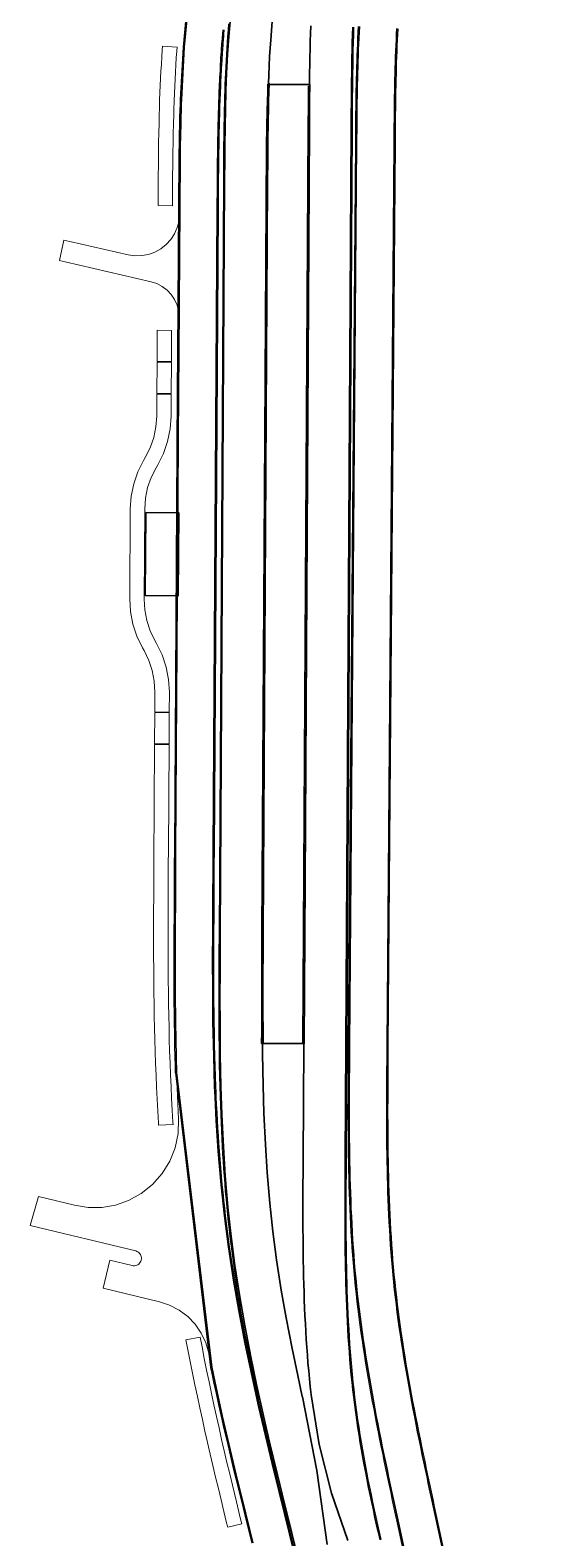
# Model space of a CAD drawing. Header units: metres. Extents: x 105145 to 106173, y 111785 to 118130.
# Drawn here: x 105868.4 to 105953.2, y 115168.5 to 115419.4 of the extents above; entities that cross this region are included whole.
import ezdxf

# ---------------------------------------------------------------- set-up
doc = ezdxf.new("R2010")
doc.units = ezdxf.units.M
for name, color, linetype, lineweight in [('10-PAV-BOCACALLE', 9, 'CONTINUOUS', 13), ('10-PAV-CALZADA-BRT', 12, 'CONTINUOUS', 30), ('10-PAV-CALZADA-MIXTA', 8, 'CONTINUOUS', 30), ('10-PAV-CICLORUTA', 76, 'CONTINUOUS', 18), ('10-PAV-ESTACION-TM', 1, 'CONTINUOUS', 40), ('10-PAV-PARADERO', 30, 'CONTINUOUS', 30), ('10-PAV-SARDINEL', 252, 'CONTINUOUS', 13)]:
    doc.layers.add(name, color=color, linetype=linetype, lineweight=lineweight)

msp = doc.modelspace()

# ---------------------------------------------------------------- linework, layer by layer
at = {"layer": '10-PAV-BOCACALLE'}
for points in [[(105873.282, 115381.0494), (105874.0371, 115384.4459), (105875.0185, 115384.2214), (105884.7173, 115382.0057), (105885.8424, 115381.8433), (105886.9789, 115381.8652), (105888.0968, 115382.0708), (105889.1668, 115382.4545), (105890.1605, 115383.0064), (105891.0519, 115383.7119), (105891.8172, 115384.5523), (105892.4365, 115385.5055), (105892.8934, 115386.5463), (105893.1757, 115387.6474), (105893.2761, 115388.7797), (105893.2773, 115388.9421), (105893.2905, 115390.8998), (105893.3027, 115392.7153), (105893.3141, 115394.2029), (105893.3201, 115394.9467), (105893.3216, 115395.1273), (105893.3219, 115395.1641), (105893.3361, 115396.6617), (105893.3527, 115398.0834), (105893.1303, 115365.5034), (105893.1689, 115371.6415), (105893.09, 115372.6496), (105892.843, 115373.63), (105892.4348, 115374.5551), (105891.8771, 115375.3986), (105891.1857, 115376.1363), (105890.3802, 115376.7476), (105889.4835, 115377.2148), (105888.5211, 115377.5249), (105874.2267, 115380.8312), (105873.282, 115381.0494)], [(105868.4319, 115220.4995), (105869.8038, 115225.3131), (105875.8233, 115223.8571), (105878.0749, 115223.5035), (105880.354, 115223.52), (105882.6002, 115223.906), (105884.754, 115224.6514), (105886.8734, 115225.8121), (105888.7616, 115227.32), (105890.3625, 115229.1301), (105891.6282, 115231.1885), (105892.5211, 115233.4339), (105893.0145, 115235.7994), (105893.0939, 115238.2145), (105892.9081, 115242.0867), (105892.8553, 115243.3873), (105892.7649, 115245.9476), (105898.6142, 115196.903), (105898.1283, 115199.2737), (105897.6361, 115200.9851), (105896.8741, 115202.5947), (105895.8624, 115204.0603), (105894.6275, 115205.3434), (105893.2017, 115206.4104), (105891.6225, 115207.2334), (105889.9311, 115207.7907), (105880.5541, 115210.0583), (105881.6823, 115214.7233), (105885.3859, 115213.8277), (105885.5796, 115213.7967), (105885.7757, 115213.7964), (105885.9695, 115213.8267), (105886.1562, 115213.887), (105886.3311, 115213.9758), (105886.49, 115214.0908), (105886.6289, 115214.2293), (105886.7445, 115214.3878), (105886.8338, 115214.5624), (105886.8947, 115214.7489), (105886.926, 115214.9425), (105886.9266, 115215.1387), (105886.8964, 115215.3325), (105886.8363, 115215.5192), (105886.7476, 115215.6942), (105886.6326, 115215.8531), (105886.4941, 115215.992), (105886.3355, 115216.1075), (105886.1608, 115216.1968), (105885.9743, 115216.2575), (105868.4319, 115220.4995)]]:
    msp.add_lwpolyline(points, close=True, dxfattribs=at)
at = {"layer": '10-PAV-CALZADA-BRT'}
for points in [[(105935.8187, 115072.9859), (105911.9243, 115169.2963), (105910.3229, 115175.7737), (105909.5283, 115179.0229), (105908.2299, 115184.4485), (105907.2213, 115188.8069), (105906.0619, 115194.0541), (105905.1023, 115198.6687), (105904.1017, 115203.8693), (105903.2729, 115208.6233), (105902.4725, 115213.8227), (105901.8363, 115218.6773), (105901.3131, 115223.5453), (105900.8683, 115228.7871), (105900.5559, 115233.6027), (105900.3055, 115238.8929), (105900.1529, 115243.6035), (105900.0459, 115248.9765), (105900.0013, 115253.4497), (105899.9873, 115259.0285), (105899.9955, 115262.3735), (105900.0287, 115269.0457), (105900.7541, 115394.0717), (105900.7803, 115398.0765), (105900.7977, 115400.0865), (105900.8411, 115403.4395), (105900.8931, 115406.1307), (105900.9835, 115409.3643), (105901.0933, 115412.2023), (105901.2577, 115415.3909), (105901.4513, 115418.2965), (105901.7167, 115421.4615)], [(105908.6865, 115420.8119), (105908.4319, 115417.7765), (105908.2457, 115414.9805), (105908.0865, 115411.8917), (105907.9797, 115409.1339), (105907.8913, 115405.9701), (105907.8401, 115403.3289), (105907.7973, 115400.0159), (105907.7801, 115398.0259), (105907.7541, 115394.0309), (105907.0287, 115269.0051), (105906.9955, 115262.3445), (105906.9873, 115259.0227), (105907.0011, 115253.4905), (105907.0451, 115249.0753), (105907.1507, 115243.7837), (105907.3001, 115239.1659), (105907.5451, 115233.9919), (105907.8491, 115229.3037), (105908.2811, 115224.2125), (105908.7871, 115219.5061), (105909.4021, 115214.8129), (105910.1795, 115209.7629), (105910.9865, 115205.1347), (105911.9651, 115200.0481), (105912.9057, 115195.5247), (105913.6617, 115192.0717), (105913.6835, 115191.9737), (105916.0692, 115179.7468), (105917.8013, 115167.4103)], [(105921.2355, 115168.1079), (105918.5045, 115175.9927), (105916.4675, 115184.0845), (105915.1397, 115192.3225), (105915.1325, 115192.3835), (105914.9899, 115193.6931), (105914.8573, 115195.0029), (105914.7343, 115196.3129), (105914.6209, 115197.6227), (105914.5163, 115198.9323), (105914.4205, 115200.2415), (105914.3329, 115201.5505), (105914.2535, 115202.8591), (105914.1815, 115204.1673), (105914.1169, 115205.4749), (105914.0591, 115206.7819), (105914.0079, 115208.0881), (105913.9631, 115209.3937), (105913.9239, 115210.6987), (105913.8903, 115212.0029), (105913.8619, 115213.3063), (105913.8381, 115214.6087), (105913.8189, 115215.9103), (105913.8039, 115217.2111), (105913.7927, 115218.5111), (105913.7847, 115219.8101), (105913.7799, 115221.1083), (105913.7779, 115222.4055), (105913.7781, 115223.7017), (105913.7805, 115224.9971), (105913.7845, 115226.2917), (105913.7901, 115227.5837), (105913.7965, 115228.8769), (105913.8035, 115230.1689), (105913.8109, 115231.4601), (105914.8075, 115403.2329), (105914.8151, 115404.5235), (105914.8231, 115405.8149), (105914.8321, 115407.1095), (105914.8423, 115408.4039), (105914.8545, 115409.6997), (105914.8687, 115410.9967), (105914.8859, 115412.2947), (105914.9061, 115413.5939), (105914.9299, 115414.8943), (105914.9579, 115416.1959), (105914.9903, 115417.4987), (105915.0279, 115418.8023), (105915.0707, 115420.1071)], [(105922.0665, 115419.8611), (105922.0245, 115418.5865), (105921.9879, 115417.3107), (105921.9559, 115416.0335), (105921.9285, 115414.7551), (105921.9051, 115413.4753), (105921.8851, 115412.1943), (105921.8683, 115410.9119), (105921.8541, 115409.6283), (105921.8421, 115408.3435), (105921.8319, 115407.0575), (105921.8229, 115405.7715), (105921.8149, 115404.4825), (105921.8075, 115403.1923), (105920.8109, 115231.4199), (105920.8033, 115230.1305), (105920.7963, 115228.8421), (105920.7899, 115227.5545), (105920.7845, 115226.2661), (105920.7805, 115224.9799), (105920.7781, 115223.6945), (105920.7779, 115222.4103), (105920.7799, 115221.1269), (105920.7847, 115219.8443), (105920.7925, 115218.5627), (105920.8035, 115217.2821), (105920.8185, 115216.0025), (105920.8373, 115214.7239), (105920.8605, 115213.4461), (105920.8883, 115212.1695), (105920.9211, 115210.8937), (105920.9595, 115209.6191), (105921.0033, 115208.3457), (105921.0531, 115207.0733), (105921.1093, 115205.8023), (105921.1721, 115204.5323), (105921.2419, 115203.2637), (105921.3189, 115201.9963), (105921.4035, 115200.7305), (105921.4961, 115199.4661), (105921.5967, 115198.2033), (105921.7061, 115196.9421), (105921.8243, 115195.6825), (105921.9515, 115194.4247), (105922.0883, 115193.1689), (105922.2349, 115191.9151), (105922.3917, 115190.6625), (105922.5583, 115189.4103), (105922.7347, 115188.1585), (105922.9203, 115186.9073), (105923.1151, 115185.6563), (105923.3185, 115184.4059), (105923.5303, 115183.1559), (105923.7499, 115181.9063), (105923.9775, 115180.6573), (105924.2123, 115179.4087), (105924.4543, 115178.1603), (105924.7029, 115176.9125), (105924.9579, 115175.6651), (105925.2191, 115174.4179), (105925.4861, 115173.1709), (105925.7585, 115171.9243), (105926.0359, 115170.6777), (105926.3181, 115169.4315), (105926.6049, 115168.1851)]]:
    msp.add_lwpolyline(points, dxfattribs=at)
at = {"layer": '10-PAV-CALZADA-MIXTA'}
for points in [[(105905.4635, 115167.7209), (105903.7331, 115174.7207), (105902.8729, 115178.2377), (105901.4669, 115184.1135), (105900.3731, 115188.8405), (105899.1149, 115194.5359), (105898.6142, 115196.903), (105892.7649, 115245.9476), (105892.6915, 115248.5079), (105892.5779, 115254.3395), (105892.5317, 115259.1913), (105892.5193, 115265.2327), (105892.5299, 115268.8535), (105892.5691, 115276.0639), (105892.5867, 115278.8171), (105892.5986, 115280.7559), (105892.6108, 115282.6929), (105893.0918, 115359.3663), (105893.1303, 115365.5034), (105893.3527, 115398.0834), (105893.3609, 115398.7083), (105893.3628, 115398.8479), (105893.3631, 115398.8645), (105893.3636, 115398.902), (105893.3637, 115398.9095), (105893.3645, 115398.9581), (105893.3653, 115399.0061), (105893.3659, 115399.0535), (105893.3667, 115399.1001), (105893.3675, 115399.1461), (105893.3681, 115399.1913), (105893.3689, 115399.2359), (105893.3695, 115399.2799), (105893.3703, 115399.3231), (105893.3709, 115399.3657), (105893.3715, 115399.4077), (105893.3721, 115399.4491), (105893.3729, 115399.4897), (105893.3735, 115399.5297), (105893.3741, 115399.5693), (105893.3747, 115399.6081), (105893.3753, 115399.6463), (105893.3759, 115399.6837), (105893.3765, 115399.7207), (105893.3771, 115399.7571), (105893.3777, 115399.7929), (105893.3781, 115399.8281), (105893.3787, 115399.8627), (105893.3793, 115399.8969), (105893.3799, 115399.9303), (105893.3803, 115399.9633), (105893.3809, 115399.9955), (105893.3813, 115400.0273), (105893.3819, 115400.0587), (105893.3823, 115400.0895), (105893.3829, 115400.1197), (105893.3833, 115400.1493), (105893.3837, 115400.1783), (105893.3843, 115400.2071), (105893.3847, 115400.2351), (105893.3851, 115400.2627), (105893.3855, 115400.2899), (105893.3859, 115400.3165), (105893.3863, 115400.3427), (105893.3867, 115400.3683), (105893.3871, 115400.3935), (105893.3875, 115400.4181), (105893.3879, 115400.4423), (105893.3883, 115400.4661), (105893.3887, 115400.4895), (105893.3891, 115400.5123), (105893.3893, 115400.5347), (105893.3897, 115400.5567), (105893.3901, 115400.5783), (105893.3905, 115400.5995), (105893.3907, 115400.6201), (105893.3911, 115400.6405), (105893.3915, 115400.6603), (105893.3917, 115400.6799), (105893.3921, 115400.6989), (105893.3923, 115400.7177), (105893.3927, 115400.7359), (105893.3929, 115400.7539), (105893.3931, 115400.7715), (105893.3935, 115400.7887), (105893.3937, 115400.8055), (105893.3939, 115400.8219), (105893.3943, 115400.8381), (105893.3945, 115400.8539), (105893.3947, 115400.8693), (105893.3951, 115400.8845), (105893.3953, 115400.8993), (105893.3955, 115400.9137), (105893.3957, 115400.9279), (105893.3959, 115400.9417), (105893.3961, 115400.9551), (105893.3963, 115400.9685), (105893.3965, 115400.9813), (105893.3967, 115400.9941), (105893.3969, 115401.0063), (105893.3973, 115401.0185), (105893.3973, 115401.0303), (105893.3975, 115401.0419), (105893.3977, 115401.0531), (105893.3979, 115401.0641), (105893.3981, 115401.0751), (105893.3983, 115401.0855), (105893.3985, 115401.0959), (105893.3987, 115401.1061), (105893.3987, 115401.1159), (105893.3989, 115401.1255), (105893.3991, 115401.1349), (105893.3993, 115401.1441), (105893.3995, 115401.1531), (105893.3995, 115401.1621), (105893.3999, 115401.1791), (105893.4002, 115401.1955), (105893.4004, 115401.2111), (105893.4006, 115401.2263), (105893.4008, 115401.2407), (105893.401, 115401.2549), (105893.4012, 115401.2683), (105893.4015, 115401.2813), (105893.4017, 115401.2939), (105893.4019, 115401.3063), (105893.4021, 115401.3183), (105893.4023, 115401.3301), (105893.4025, 115401.3417), (105893.4029, 115401.3643), (105893.4032, 115401.3813), (105893.4037, 115401.4091), (105893.4661, 115404.2743), (105893.4849, 115404.9919), (105893.5117, 115405.9373), (105893.5463, 115407.1005), (105893.5745, 115407.8483), (105894.0487, 115416.5213), (105894.8695, 115425.1667)], [(105900.5093, 115419.4555), (105900.4487, 115418.7271), (105900.4027, 115418.1589), (105900.3873, 115417.9613), (105900.3236, 115417.1188), (105900.3047, 115416.8619), (105900.2634, 115416.276), (105900.2146, 115415.5641), (105900.206, 115415.433), (105900.1523, 115414.5897), (105900.1323, 115414.2657), (105900.1017, 115413.7463), (105900.0573, 115412.9669), (105900.0486, 115412.8068), (105899.9995, 115411.8671), (105899.9894, 115411.6679), (105899.954, 115410.9272), (105899.9283, 115410.3683), (105899.9118, 115409.9871), (105899.8734, 115409.0687), (105899.8673, 115408.9126), (105899.8267, 115407.838), (105899.8242, 115407.7687), (105899.79, 115406.7632), (105899.7805, 115406.4685), (105899.7568, 115405.6883), (105899.7418, 115405.1683), (105899.7237, 115404.4939), (105899.7078, 115403.8677), (105899.6944, 115403.2993), (105899.6782, 115402.5671), (105899.6687, 115402.1047), (105899.6528, 115401.2665), (105899.641, 115400.6113), (105899.6304, 115399.9659), (105899.6174, 115399.1178), (105899.611, 115398.6651), (105899.5976, 115397.6243), (105899.5945, 115397.3643), (105899.5826, 115396.2802), (105899.5805, 115396.0635), (105899.57, 115394.9361), (105899.5686, 115394.7625), (105899.5583, 115393.4617), (105899.5492, 115392.2476), (105899.5486, 115392.1609), (105899.54, 115390.8599), (105899.5378, 115390.5341), (105899.5313, 115389.5591), (105898.8606, 115282.6539), (105898.8485, 115280.7185), (105898.8367, 115278.7831), (105898.8191, 115276.0247), (105898.7799, 115268.8247), (105898.7693, 115265.2247), (105898.7815, 115259.2247), (105898.8271, 115254.4251), (105898.9395, 115248.6661), (105899.1007, 115243.6287), (105899.1732, 115241.874), (105899.3661, 115237.9779), (105899.6971, 115232.8459), (105900.1689, 115227.2659), (105900.7233, 115222.0955), (105901.3979, 115216.9397), (105902.2489, 115211.4047), (105903.1317, 115206.3383), (105904.1999, 115200.7831), (105905.2255, 115195.8485), (105906.4681, 115190.2241), (105907.5501, 115185.5477), (105908.9463, 115179.7125), (105909.8017, 115176.2155), (105911.5295, 115169.2259), (105921.6888, 115128.2787)], [(105953.1651, 115061.6495), (105929.6445, 115171.0561), (105929.3733, 115172.3177), (105929.1025, 115173.5793), (105928.8321, 115174.8409), (105928.5627, 115176.1027), (105928.2945, 115177.3649), (105928.0277, 115178.6273), (105927.7625, 115179.8901), (105927.4995, 115181.1533), (105927.2387, 115182.4171), (105926.9805, 115183.6813), (105926.7253, 115184.9461), (105926.4731, 115186.2115), (105926.2245, 115187.4777), (105925.9797, 115188.7447), (105925.7389, 115190.0123), (105925.5023, 115191.2807), (105925.2705, 115192.5501), (105925.0437, 115193.8203), (105924.8219, 115195.0913), (105924.6059, 115196.3635), (105924.3955, 115197.6365), (105924.1913, 115198.9105), (105923.9935, 115200.1857), (105923.8023, 115201.4617), (105923.6183, 115202.7389), (105923.4413, 115204.0171), (105923.2723, 115205.2961), (105923.1109, 115206.5765), (105922.9577, 115207.8575), (105922.8131, 115209.1397), (105922.6773, 115210.4229), (105922.5505, 115211.7071), (105922.4323, 115212.9919), (105922.3229, 115214.2775), (105922.2215, 115215.5639), (105922.1281, 115216.8509), (105922.0425, 115218.1383), (105921.9641, 115219.4263), (105921.8927, 115220.7145), (105921.8281, 115222.0033), (105921.7701, 115223.2923), (105921.7183, 115224.5815), (105921.6723, 115225.8711), (105921.6319, 115227.1609), (105921.5969, 115228.4507), (105921.5669, 115229.7405), (105921.5415, 115231.0307), (105921.5205, 115232.3209), (105921.5037, 115233.6111), (105921.4907, 115234.9013), (105921.4813, 115236.1915), (105921.4751, 115237.4819), (105921.4719, 115238.7723), (105921.4713, 115240.0625), (105921.4731, 115241.3529), (105921.4769, 115242.6431), (105921.4825, 115243.9335), (105921.4897, 115245.2239), (105921.4979, 115246.5141), (105921.5071, 115247.8043), (105921.5167, 115249.0947), (105921.5269, 115250.3849), (105922.7007, 115400.6423), (105922.7083, 115401.6099), (105922.7161, 115402.5777), (105922.7245, 115403.5453), (105922.7335, 115404.5131), (105922.7435, 115405.4807), (105922.7549, 115406.4485), (105922.7675, 115407.4161), (105922.7819, 115408.3837), (105922.7981, 115409.3513), (105922.8167, 115410.3189), (105922.8375, 115411.2865), (105922.8611, 115412.2539), (105922.8875, 115413.2213), (105922.9171, 115414.1885), (105922.9501, 115415.1557), (105922.9867, 115416.1227), (105923.0271, 115417.0897), (105923.0717, 115418.0563), (105923.1205, 115419.0229), (105923.1741, 115419.9891)], [(105929.4137, 115419.6281), (105929.3619, 115418.6923), (105929.3143, 115417.7545), (105929.2711, 115416.8151), (105929.2317, 115415.8739), (105929.1961, 115414.9311), (105929.1639, 115413.9865), (105929.1349, 115413.0403), (105929.1089, 115412.0925), (105929.0859, 115411.1429), (105929.0653, 115410.1917), (105929.0471, 115409.2391), (105929.0311, 115408.2847), (105929.0169, 115407.3287), (105929.0043, 115406.3713), (105928.9933, 115405.4121), (105928.9833, 115404.4547), (105928.9743, 115403.4917), (105928.9659, 115402.5271), (105928.9581, 115401.5609), (105928.9505, 115400.5935), (105927.7767, 115250.3363), (105927.7667, 115249.0475), (105927.7569, 115247.7601), (105927.7477, 115246.4741), (105927.7395, 115245.1895), (105927.7325, 115243.9027), (105927.7269, 115242.6203), (105927.7231, 115241.3393), (105927.7213, 115240.0597), (105927.7219, 115238.7815), (105927.7251, 115237.5047), (105927.7313, 115236.2295), (105927.7405, 115234.9555), (105927.7533, 115233.6831), (105927.7699, 115232.4123), (105927.7905, 115231.1427), (105927.8153, 115229.8749), (105927.8449, 115228.6083), (105927.8793, 115227.3435), (105927.9189, 115226.0803), (105927.9637, 115224.8185), (105928.0145, 115223.5585), (105928.0711, 115222.3003), (105928.1341, 115221.0435), (105928.2035, 115219.7887), (105928.2797, 115218.5357), (105928.3631, 115217.2845), (105928.4537, 115216.0353), (105928.5519, 115214.7881), (105928.6581, 115213.5431), (105928.7723, 115212.3001), (105928.8949, 115211.0591), (105929.0261, 115209.8191), (105929.1661, 115208.5787), (105929.3143, 115207.3381), (105929.4707, 115206.0967), (105929.6349, 115204.8551), (105929.8069, 115203.6131), (105929.9859, 115202.3705), (105930.1721, 115201.1277), (105930.3649, 115199.8843), (105930.5643, 115198.6405), (105930.7699, 115197.3963), (105930.9813, 115196.1517), (105931.1985, 115194.9067), (105931.4211, 115193.6609), (105931.6487, 115192.4149), (105931.8811, 115191.1681), (105932.1179, 115189.9209), (105932.3591, 115188.6729), (105932.6043, 115187.4243), (105932.8533, 115186.1749), (105933.1055, 115184.9247), (105933.3611, 115183.6739), (105933.6193, 115182.4221), (105933.8803, 115181.1693), (105934.1435, 115179.9157), (105934.4087, 115178.6609), (105934.6749, 115177.4079), (105934.9435, 115176.1501), (105935.2131, 115174.8913), (105935.4837, 115173.6311), (105935.7549, 115172.3699), (105939.0709, 115156.9453)]]:
    msp.add_lwpolyline(points, dxfattribs=at)
at = {"layer": '10-PAV-CICLORUTA'}
for points in [[(105892.8479, 115416.5375), (105892.8063, 115415.9459), (105892.7305, 115414.7633), (105892.6605, 115413.5815), (105892.5953, 115412.4001), (105892.4763, 115410.0397), (105892.3655, 115407.6827), (105892.3621, 115407.6091), (105892.3605, 115407.5723), (105892.3589, 115407.5411), (105892.3491, 115407.2101), (105892.3301, 115406.5721), (105892.3111, 115405.9343), (105892.3017, 115405.6155), (105892.2969, 115405.4559), (105892.2945, 115405.3763), (105892.2933, 115405.3273), (105892.2533, 115403.7649), (105892.2193, 115402.2055), (105892.1905, 115400.6489), (105892.1663, 115399.0953), (105892.1461, 115397.5447), (105892.1155, 115394.4521), (105892.1033, 115392.9091), (105892.0929, 115391.3723), (105892.0851, 115390.1689), (105889.6851, 115390.1845), (105889.6929, 115391.3887), (105889.7035, 115392.9273), (105889.7155, 115394.4743), (105889.7463, 115397.5765), (105889.7665, 115399.1333), (105889.7909, 115400.6941), (105889.8199, 115402.2589), (105889.8541, 115403.8275), (105889.8943, 115405.4001), (105889.8949, 115405.4247), (105889.8953, 115405.4429), (105889.8973, 115405.5347), (105889.9009, 115405.6975), (105889.9079, 115406.0231), (105889.9217, 115406.6745), (105889.9357, 115407.3259), (105889.9427, 115407.6515), (105889.9495, 115407.7997), (105890.0605, 115410.1619), (105890.1803, 115412.5355), (105890.2459, 115413.7263), (105890.3165, 115414.9195), (105890.3935, 115416.1155), (105890.4371, 115416.7405), (105892.8479, 115416.5375)], [(105891.9549, 115369.4233), (105891.9223, 115364.2249), (105889.5223, 115364.2395), (105889.5549, 115369.4385), (105891.9549, 115369.4233)], [(105891.9217, 115364.1245), (105891.8891, 115358.9249), (105889.4891, 115358.9399), (105889.5217, 115364.1395), (105891.9217, 115364.1245)], [(105891.8883, 115358.8249), (105891.8781, 115357.1937), (105891.8653, 115355.1537), (105891.7136, 115353.0415), (105891.2872, 115350.9653), (105890.5934, 115348.9625), (105889.6441, 115347.0675), (105889.3605, 115346.5831), (105888.5523, 115344.97), (105887.9614, 115343.2653), (105887.598, 115341.498), (105887.4683, 115339.6947), (105887.3743, 115324.7335), (105887.4815, 115322.9286), (105887.8227, 115321.157), (105888.392, 115319.4451), (105889.1799, 115317.8221), (105889.4577, 115317.3341), (105890.3837, 115315.4259), (105891.0524, 115313.4132), (105891.4525, 115311.3304), (105891.5771, 115309.2205), (105891.5565, 115305.9259), (105889.1565, 115305.9409), (105889.1773, 115309.2357), (105889.07, 115311.0414), (105888.7288, 115312.8127), (105888.1594, 115314.5244), (105887.3717, 115316.1471), (105887.0939, 115316.6351), (105886.1681, 115318.5428), (105885.4994, 115320.555), (105885.0992, 115322.6373), (105884.9745, 115324.7485), (105885.0683, 115339.7099), (105885.2203, 115341.8248), (105885.6468, 115343.9), (105886.3405, 115345.9019), (105887.2895, 115347.7961), (105887.5733, 115348.2805), (105888.3809, 115349.8923), (105888.9715, 115351.5955), (105889.335, 115353.3612), (105889.4653, 115355.1689), (105889.4781, 115357.2087), (105889.4907, 115358.8399), (105891.8883, 115358.8249)], [(105891.5559, 115305.8259), (105891.5233, 115300.6263), (105889.1233, 115300.6415), (105889.1559, 115305.8409), (105891.5559, 115305.8259)], [(105891.5229, 115300.5263), (105891.4107, 115282.7005), (105891.3987, 115280.7631), (105891.3871, 115278.8237), (105891.3765, 115276.8825), (105891.3675, 115274.9431), (105891.3605, 115272.9989), (105891.3559, 115271.0529), (105891.3543, 115269.1047), (105891.3563, 115267.1547), (105891.3625, 115265.2029), (105891.3731, 115263.2491), (105891.3889, 115261.2933), (105891.4103, 115259.3357), (105891.4377, 115257.3763), (105891.4717, 115255.4149), (105891.5131, 115253.4519), (105891.5621, 115251.4871), (105891.6191, 115249.5205), (105891.6851, 115247.5523), (105891.7603, 115245.5825), (105891.8453, 115243.6111), (105891.9407, 115241.6383), (105892.0469, 115239.6641), (105892.1645, 115237.6885), (105892.1879, 115237.3287), (105889.7931, 115237.1719), (105889.7691, 115237.5389), (105889.6507, 115239.5283), (105889.5437, 115241.5159), (105889.4479, 115243.5015), (105889.3623, 115245.4849), (105889.2867, 115247.4663), (105889.2203, 115249.4455), (105889.1629, 115251.4223), (105889.1137, 115253.3967), (105889.0721, 115255.3689), (105889.0379, 115257.3385), (105889.0103, 115259.3059), (105888.9889, 115261.2707), (105888.9731, 115263.2329), (105888.9625, 115265.1927), (105888.9563, 115267.1499), (105888.9543, 115269.1045), (105888.9559, 115271.0565), (105888.9605, 115273.0061), (105888.9675, 115274.9531), (105888.9765, 115276.8937), (105888.9871, 115278.8367), (105888.9987, 115280.7773), (105889.1227, 115300.5415), (105891.5229, 115300.5263)], [(105897.0005, 115200.2947), (105897.3807, 115198.3583), (105897.7699, 115196.4259), (105898.1677, 115194.4973), (105898.5737, 115192.5721), (105898.9873, 115190.6507), (105899.4079, 115188.7327), (105899.8351, 115186.8183), (105900.2683, 115184.9071), (105900.7069, 115182.9991), (105901.1507, 115181.0943), (105901.5989, 115179.1927), (105902.0511, 115177.2939), (105902.7169, 115174.5237), (105903.4267, 115171.6139), (105903.6115, 115170.8605), (105901.2823, 115170.2825), (105901.2331, 115170.4821), (105901.0953, 115171.0435), (105900.6335, 115172.9377), (105900.1737, 115174.8349), (105899.7169, 115176.7353), (105899.2635, 115178.6393), (105898.8139, 115180.5469), (105898.3687, 115182.4579), (105897.9285, 115184.3729), (105897.4935, 115186.2917), (105897.0645, 115188.2145), (105896.6419, 115190.1411), (105896.2263, 115192.0721), (105895.8183, 115194.0071), (105895.4183, 115195.9465), (105895.0267, 115197.8903), (105894.6443, 115199.8385), (105894.3297, 115201.4869), (105896.6871, 115201.9369), (105897.0005, 115200.2947)]]:
    msp.add_lwpolyline(points, close=True, dxfattribs=at)
at = {"layer": '10-PAV-ESTACION-TM'}
msp.add_lwpolyline([(105913.9229, 115250.7441), (105907.024, 115250.7839), (105906.9229, 115250.7845), (105907.0057, 115252.779), (105907.0011, 115253.4905), (105906.9873, 115259.0227), (105906.9955, 115262.3445), (105907.0287, 115269.0051), (105907.5099, 115351.9379), (105907.7973, 115400.0159), (105907.8401, 115403.3289), (105907.8913, 115405.9701), (105907.9797, 115409.1339), (105908.0239, 115410.3752), (105914.8615, 115410.3412), (105914.8545, 115409.6997), (105914.8423, 115408.4039), (105914.8321, 115407.1095), (105914.8231, 115405.8149), (105914.8151, 115404.5235), (105914.8075, 115403.2329), (105914.0795, 115277.7651), (105913.9229, 115250.7441)], close=True, dxfattribs=at)
at = {"layer": '10-PAV-PARADERO'}
msp.add_lwpolyline([(105887.6454, 115339.1191), (105892.9452, 115339.0783), (105893.1453, 115339.0802), (105893.0587, 115325.2769), (105887.5588, 115325.316), (105887.6454, 115339.1191)], close=True, dxfattribs=at)
at = {"layer": '10-PAV-SARDINEL'}
for points in [[(105905.2694, 115167.6728), (105904.4027, 115171.1725), (105903.5389, 115174.6729), (105903.1073, 115176.4314), (105902.6786, 115178.1905), (105902.2055, 115180.1485), (105901.7367, 115182.1076), (105901.2723, 115184.0677), (105900.9032, 115185.6428), (105900.5385, 115187.219), (105900.1781, 115188.7963), (105899.7511, 115190.6938), (105899.3316, 115192.5931), (105898.9194, 115194.4939), (105898.6671, 115195.6777), (105898.4185, 115196.8619), (105898.4172, 115196.8683), (105898.4156, 115196.8793), (105892.5663, 115245.9239), (105892.565, 115245.9415), (105892.5262, 115247.222), (105892.4916, 115248.5029), (105892.4461, 115250.4473), (105892.4083, 115252.392), (105892.3779, 115254.3367), (105892.358, 115255.9546), (105892.3426, 115257.5724), (105892.3317, 115259.1902), (105892.3231, 115261.2045), (105892.319, 115263.2187), (105892.3193, 115265.2329), (105892.3231, 115267.0437), (105892.3299, 115268.8544), (105892.348, 115272.4598), (105892.3691, 115276.0652), (105892.3867, 115278.8184), (105892.3986, 115280.7572), (105892.4108, 115282.6942), (105892.8918, 115359.3676), (105892.9303, 115365.5048), (105893.1527, 115398.0854), (105893.1609, 115398.711), (105893.1628, 115398.8511), (105893.1631, 115398.8677), (105893.1636, 115398.9047), (105893.1637, 115398.9125), (105893.1645, 115398.9614), (105893.1653, 115399.009), (105893.1659, 115399.0565), (105893.1667, 115399.1036), (105893.1675, 115399.1492), (105893.1681, 115399.1945), (105893.1689, 115399.2391), (105893.1695, 115399.2831), (105893.1703, 115399.3264), (105893.1709, 115399.3686), (105893.1715, 115399.4106), (105893.1721, 115399.4525), (105893.1729, 115399.4932), (105893.1735, 115399.5327), (105893.1741, 115399.5724), (105893.1747, 115399.6112), (105893.1753, 115399.6495), (105893.1759, 115399.6869), (105893.1765, 115399.724), (105893.1771, 115399.7605), (105893.1777, 115399.7958), (105893.1781, 115399.831), (105893.1787, 115399.8662), (105893.1793, 115399.9005), (105893.1799, 115399.9333), (105893.1803, 115399.9664), (105893.1809, 115399.9986), (105893.1813, 115400.0305), (105893.1819, 115400.0619), (105893.1823, 115400.0928), (105893.1829, 115400.1231), (105893.1833, 115400.1521), (105893.1837, 115400.1818), (105893.1843, 115400.2107), (105893.1847, 115400.238), (105893.1851, 115400.2656), (105893.1855, 115400.2929), (105893.1859, 115400.3196), (105893.1863, 115400.3458), (105893.1867, 115400.3715), (105893.1871, 115400.3968), (105893.1875, 115400.4214), (105893.1879, 115400.4457), (105893.1883, 115400.4695), (105893.1887, 115400.493), (105893.1891, 115400.515), (105893.1893, 115400.5374), (105893.1897, 115400.5604), (105893.1901, 115400.5821), (105893.1905, 115400.6024), (105893.1907, 115400.623), (105893.1911, 115400.6445), (105893.1915, 115400.6633), (105893.1917, 115400.683), (105893.1921, 115400.7021), (105893.1923, 115400.721), (105893.1927, 115400.7394), (105893.1929, 115400.7562), (105893.1932, 115400.775), (105893.1935, 115400.7922), (105893.1937, 115400.8079), (105893.194, 115400.8256), (105893.1943, 115400.8418), (105893.1945, 115400.8565), (105893.1948, 115400.8733), (105893.1951, 115400.8885), (105893.1953, 115400.9021), (105893.1955, 115400.9165), (105893.1957, 115400.9308), (105893.1959, 115400.9447), (105893.1961, 115400.9581), (105893.1963, 115400.9716), (105893.1965, 115400.9844), (105893.1967, 115400.9973), (105893.197, 115401.0113), (105893.1973, 115401.0221), (105893.1973, 115401.032), (105893.1975, 115401.0454), (105893.1977, 115401.0567), (105893.1979, 115401.0677), (105893.1981, 115401.0788), (105893.1983, 115401.0893), (105893.1985, 115401.0998), (105893.1987, 115401.11), (105893.1987, 115401.118), (105893.1989, 115401.1298), (105893.1991, 115401.1392), (105893.1993, 115401.1485), (105893.1995, 115401.1575), (105893.1995, 115401.1621), (105893.1996, 115401.1668), (105893.2, 115401.1833), (105893.2002, 115401.1987), (105893.2004, 115401.2137), (105893.2006, 115401.229), (105893.2008, 115401.2435), (105893.201, 115401.2578), (105893.2013, 115401.2721), (105893.2016, 115401.2852), (105893.2017, 115401.2971), (105893.2019, 115401.3096), (105893.2021, 115401.3217), (105893.2023, 115401.3335), (105893.2025, 115401.3452), (105893.2029, 115401.3678), (105893.2032, 115401.3849), (105893.2037, 115401.4131), (105893.2662, 115404.2791), (105893.285, 115404.9974), (105893.3118, 115405.9431), (105893.3464, 115407.1072), (105893.3747, 115407.8575), (105893.849, 115416.5322), (105893.8496, 115416.5402), (105894.6704, 115425.1856)], [(105894.8695, 115425.1667), (105894.0487, 115416.5213), (105893.5745, 115407.8483), (105893.5463, 115407.1005), (105893.5117, 115405.9373), (105893.4849, 115404.9919), (105893.4661, 115404.2743), (105893.4037, 115401.4091), (105893.4032, 115401.3813), (105893.4029, 115401.3643), (105893.4025, 115401.3417), (105893.4023, 115401.3301), (105893.4021, 115401.3183), (105893.4019, 115401.3063), (105893.4017, 115401.2939), (105893.4015, 115401.2813), (105893.4012, 115401.2683), (105893.401, 115401.2549), (105893.4008, 115401.2407), (105893.4006, 115401.2263), (105893.4004, 115401.2111), (105893.4002, 115401.1955), (105893.3999, 115401.1791), (105893.3995, 115401.1621), (105893.3995, 115401.1531), (105893.3993, 115401.1441), (105893.3991, 115401.1349), (105893.3989, 115401.1255), (105893.3987, 115401.1159), (105893.3987, 115401.1061), (105893.3985, 115401.0959), (105893.3983, 115401.0855), (105893.3981, 115401.0751), (105893.3979, 115401.0641), (105893.3977, 115401.0531), (105893.3975, 115401.0419), (105893.3973, 115401.0303), (105893.3973, 115401.0185), (105893.3969, 115401.0063), (105893.3967, 115400.9941), (105893.3965, 115400.9813), (105893.3963, 115400.9685), (105893.3961, 115400.9551), (105893.3959, 115400.9417), (105893.3957, 115400.9279), (105893.3955, 115400.9137), (105893.3953, 115400.8993), (105893.3951, 115400.8845), (105893.3947, 115400.8693), (105893.3945, 115400.8539), (105893.3943, 115400.8381), (105893.3939, 115400.8219), (105893.3937, 115400.8055), (105893.3935, 115400.7887), (105893.3931, 115400.7715), (105893.3929, 115400.7539), (105893.3927, 115400.7359), (105893.3923, 115400.7177), (105893.3921, 115400.6989), (105893.3917, 115400.6799), (105893.3915, 115400.6603), (105893.3911, 115400.6405), (105893.3907, 115400.6201), (105893.3905, 115400.5995), (105893.3901, 115400.5783), (105893.3897, 115400.5567), (105893.3893, 115400.5347), (105893.3891, 115400.5123), (105893.3887, 115400.4895), (105893.3883, 115400.4661), (105893.3879, 115400.4423), (105893.3875, 115400.4181), (105893.3871, 115400.3935), (105893.3867, 115400.3683), (105893.3863, 115400.3427), (105893.3859, 115400.3165), (105893.3855, 115400.2899), (105893.3851, 115400.2627), (105893.3847, 115400.2351), (105893.3843, 115400.2071), (105893.3837, 115400.1783), (105893.3833, 115400.1493), (105893.3829, 115400.1197), (105893.3823, 115400.0895), (105893.3819, 115400.0587), (105893.3813, 115400.0273), (105893.3809, 115399.9955), (105893.3803, 115399.9633), (105893.3799, 115399.9303), (105893.3793, 115399.8969), (105893.3787, 115399.8627), (105893.3781, 115399.8281), (105893.3777, 115399.7929), (105893.3771, 115399.7571), (105893.3765, 115399.7207), (105893.3759, 115399.6837), (105893.3753, 115399.6463), (105893.3747, 115399.6081), (105893.3741, 115399.5693), (105893.3735, 115399.5297), (105893.3729, 115399.4897), (105893.3721, 115399.4491), (105893.3715, 115399.4077), (105893.3709, 115399.3657), (105893.3703, 115399.3231), (105893.3695, 115399.2799), (105893.3689, 115399.2359), (105893.3681, 115399.1913), (105893.3675, 115399.1461), (105893.3667, 115399.1001), (105893.3659, 115399.0535), (105893.3653, 115399.0061), (105893.3645, 115398.9581), (105893.3637, 115398.9095), (105893.3636, 115398.902), (105893.3631, 115398.8645), (105893.3628, 115398.8479), (105893.3609, 115398.7083), (105893.3527, 115398.0834), (105893.1303, 115365.5034), (105893.0918, 115359.3663), (105892.6108, 115282.6929), (105892.5986, 115280.7559), (105892.5867, 115278.8171), (105892.5691, 115276.0639), (105892.548, 115272.4587), (105892.5299, 115268.8535), (105892.5231, 115267.0431), (105892.5193, 115265.2327), (105892.519, 115263.2189), (105892.5231, 115261.2051), (105892.5317, 115259.1913), (105892.5426, 115257.574), (105892.558, 115255.9567), (105892.5779, 115254.3395), (105892.6082, 115252.3955), (105892.6461, 115250.4516), (105892.6915, 115248.5079), (105892.7261, 115247.2277), (105892.7649, 115245.9476), (105898.6142, 115196.903), (105898.8627, 115195.7191), (105899.1149, 115194.5359), (105899.5269, 115192.6358), (105899.9463, 115190.7373), (105900.3731, 115188.8405), (105900.7333, 115187.2638), (105901.0979, 115185.6882), (105901.4669, 115184.1135), (105901.9312, 115182.1539), (105902.3999, 115180.1953), (105902.8729, 115178.2377), (105903.3015, 115176.4788), (105903.7331, 115174.7207), (105904.5968, 115171.2204), (105905.4635, 115167.7209)], [(105921.6888, 115128.2787), (105911.5295, 115169.2259), (105910.6641, 115172.7203), (105909.8017, 115176.2155), (105909.3725, 115177.9636), (105908.9463, 115179.7125), (105908.4766, 115181.6565), (105908.0112, 115183.6016), (105907.5501, 115185.5477), (105907.1851, 115187.1055), (105906.8244, 115188.6643), (105906.4681, 115190.2241), (105906.0466, 115192.0973), (105905.6324, 115193.9721), (105905.2255, 115195.8485), (105904.8763, 115197.4918), (105904.5345, 115199.1367), (105904.1999, 115200.7831), (105903.9242, 115202.1702), (105903.6543, 115203.5585), (105903.3901, 115204.9478), (105903.1317, 115206.3383), (105902.9023, 115207.6034), (105902.6787, 115208.8695), (105902.4609, 115210.1366), (105902.2489, 115211.4047), (105902.0249, 115212.7867), (105901.8084, 115214.1699), (105901.5994, 115215.5542), (105901.3979, 115216.9397), (105901.218, 115218.2272), (105901.0456, 115219.5156), (105900.8807, 115220.8051), (105900.7233, 115222.0955), (105900.5734, 115223.3869), (105900.4311, 115224.6791), (105900.2962, 115225.9721), (105900.1689, 115227.2659), (105900.0396, 115228.6599), (105899.9179, 115230.0546), (105899.8037, 115231.45), (105899.6971, 115232.8459), (105899.6055, 115234.1283), (105899.5199, 115235.4111), (105899.44, 115236.6943), (105899.3661, 115237.9779), (105899.2968, 115239.2763), (105899.2325, 115240.5751), (105899.1732, 115241.874), (105899.1358, 115242.7513), (105899.1007, 115243.6287), (105899.0395, 115245.3076), (105898.9858, 115246.9867), (105898.9395, 115248.6661), (105898.8946, 115250.5856), (105898.8571, 115252.5053), (105898.8271, 115254.4251), (105898.8075, 115256.0249), (105898.7923, 115257.6248), (105898.7815, 115259.2247), (105898.773, 115261.2247), (105898.7689, 115263.2247), (105898.7693, 115265.2247), (105898.7731, 115267.0247), (105898.7799, 115268.8247), (105898.798, 115272.4247), (105898.8191, 115276.0247), (105898.8367, 115278.7831), (105898.8485, 115280.7185), (105898.8606, 115282.6539), (105899.5313, 115389.5591), (105899.5378, 115390.5341), (105899.54, 115390.8599), (105899.5486, 115392.1609), (105899.5492, 115392.2476), (105899.5583, 115393.4617), (105899.5686, 115394.7625), (105899.57, 115394.9361), (105899.5805, 115396.0635), (105899.5826, 115396.2802), (105899.5945, 115397.3643), (105899.5976, 115397.6243), (105899.611, 115398.6651), (105899.6174, 115399.1178), (105899.6304, 115399.9659), (105899.641, 115400.6113), (105899.6528, 115401.2665), (105899.6687, 115402.1047), (105899.6782, 115402.5671), (105899.6944, 115403.2993), (105899.7078, 115403.8677), (105899.7237, 115404.4939), (105899.7418, 115405.1683), (105899.7568, 115405.6883), (105899.7805, 115406.4685), (105899.79, 115406.7632), (105899.8242, 115407.7687), (105899.8267, 115407.838), (105899.8673, 115408.9126), (105899.8734, 115409.0687), (105899.9118, 115409.9871), (105899.9283, 115410.3683), (105899.954, 115410.9272), (105899.9894, 115411.6679), (105899.9995, 115411.8671), (105900.0486, 115412.8068), (105900.0573, 115412.9669), (105900.1017, 115413.7463), (105900.1323, 115414.2657), (105900.1523, 115414.5897), (105900.206, 115415.433), (105900.2146, 115415.5641), (105900.2634, 115416.276), (105900.3047, 115416.8619), (105900.3236, 115417.1188), (105900.3873, 115417.9613), (105900.4027, 115418.1589), (105900.4487, 115418.7271), (105900.5093, 115419.4555)], [(105900.7086, 115419.4386), (105900.648, 115418.7108), (105900.6021, 115418.1431), (105900.5867, 115417.946), (105900.5231, 115417.1039), (105900.5042, 115416.8475), (105900.4629, 115416.2621), (105900.4142, 115415.5507), (105900.4056, 115415.4201), (105900.3519, 115414.5772), (105900.332, 115414.2537), (105900.3014, 115413.7347), (105900.257, 115412.9558), (105900.2483, 115412.7962), (105900.1992, 115411.8569), (105900.1892, 115411.6581), (105900.1538, 115410.9179), (105900.1281, 115410.3594), (105900.1116, 115409.9786), (105900.0732, 115409.0606), (105900.0672, 115408.9049), (105900.0266, 115407.8306), (105900.0241, 115407.7617), (105899.9899, 115406.7566), (105899.9804, 115406.4623), (105899.9567, 115405.6824), (105899.9417, 115405.1627), (105899.9236, 115404.4887), (105899.9077, 115403.8628), (105899.8944, 115403.2948), (105899.8782, 115402.5629), (105899.8687, 115402.1008), (105899.8528, 115401.2628), (105899.841, 115400.6079), (105899.8304, 115399.9627), (105899.8174, 115399.1149), (105899.811, 115398.6624), (105899.7976, 115397.6218), (105899.7945, 115397.362), (105899.7826, 115396.2782), (105899.7805, 115396.0616), (105899.77, 115394.9344), (105899.7686, 115394.7609), (105899.7583, 115393.4602), (105899.7492, 115392.2462), (105899.7486, 115392.1596), (105899.74, 115390.8586), (105899.7378, 115390.5328), (105899.7313, 115389.5578), (105899.0606, 115282.6526), (105899.0485, 115280.7173), (105899.0367, 115278.7819), (105899.0191, 115276.0235), (105898.998, 115272.4236), (105898.9799, 115268.8238), (105898.9731, 115267.0241), (105898.9693, 115265.2245), (105898.9689, 115263.2251), (105898.973, 115261.2253), (105898.9815, 115259.2258), (105898.9923, 115257.6264), (105899.0075, 115256.0271), (105899.0271, 115254.4279), (105899.0571, 115252.5088), (105899.0945, 115250.5899), (105899.1394, 115248.6712), (105899.1857, 115246.9927), (105899.2394, 115245.3145), (105899.3006, 115243.6364), (105899.3357, 115242.7596), (105899.373, 115241.8828), (105899.4323, 115240.5846), (105899.4966, 115239.2866), (105899.5658, 115237.989), (105899.6397, 115236.7063), (105899.7195, 115235.4241), (105899.8051, 115234.1421), (105899.8966, 115232.8606), (105900.0032, 115231.4658), (105900.1173, 115230.0715), (105900.2389, 115228.6777), (105900.368, 115227.285), (105900.4952, 115225.9923), (105900.6299, 115224.7004), (105900.7722, 115223.4094), (105900.9219, 115222.1192), (105901.0792, 115220.8299), (105901.2439, 115219.5416), (105901.4162, 115218.2543), (105901.5959, 115216.968), (105901.7973, 115215.5836), (105902.0061, 115214.2003), (105902.2225, 115212.8182), (105902.4463, 115211.4372), (105902.6581, 115210.1701), (105902.8758, 115208.9039), (105903.0992, 115207.6387), (105903.3284, 115206.3744), (105903.5867, 115204.9848), (105903.8507, 115203.5963), (105904.1205, 115202.2088), (105904.396, 115200.8225), (105904.7304, 115199.177), (105905.0721, 115197.533), (105905.4211, 115195.8905), (105905.8278, 115194.0149), (105906.2418, 115192.1408), (105906.6632, 115190.2683), (105907.0194, 115188.7091), (105907.3799, 115187.1509), (105907.7448, 115185.5936), (105908.2058, 115183.6479), (105908.6711, 115181.7033), (105909.1407, 115179.7597), (105909.5669, 115178.0112), (105909.9959, 115176.2633), (105910.8583, 115172.7684), (105911.7236, 115169.2741), (105921.8829, 115128.3269)], [(105921.8827, 115128.3268), (105911.7302, 115169.2482), (105911.7238, 115169.2741), (105910.9282, 115172.4867), (105910.8586, 115172.7685), (105910.1287, 115175.7259), (105909.9968, 115176.2635), (105909.7301, 115177.3505), (105909.334, 115178.9757), (105908.8971, 115180.7838), (105908.4642, 115182.5927), (105908.0353, 115184.4027), (105907.6949, 115185.8551), (105907.3586, 115187.3084), (105907.0263, 115188.7627), (105906.6329, 115190.511), (105906.2462, 115192.2607), (105905.8664, 115194.0121), (105905.5395, 115195.5498), (105905.2195, 115197.0888), (105904.9062, 115198.6293), (105904.6479, 115199.9287), (105904.3948, 115201.2291), (105904.1473, 115202.5306), (105903.905, 115203.8332), (105903.6896, 115205.0212), (105903.4794, 115206.2099), (105903.2748, 115207.4), (105903.0756, 115208.5908), (105902.8648, 115209.89), (105902.661, 115211.1904), (105902.4643, 115212.4919), (105902.2745, 115213.7945), (105902.1048, 115215.0078), (105901.942, 115216.2222), (105901.7864, 115217.4375), (105901.6377, 115218.6536), (105901.4962, 115219.8706), (105901.3618, 115221.0885), (105901.2344, 115222.307), (105901.1141, 115223.5263), (105900.9922, 115224.8369), (105900.8774, 115226.1481), (105900.7696, 115227.46), (105900.6689, 115228.7723), (105900.5825, 115229.9767), (105900.5016, 115231.1813), (105900.4262, 115232.3863), (105900.3562, 115233.5916), (105900.2854, 115234.9145), (105900.2199, 115236.2379), (105900.1601, 115237.5614), (105900.1057, 115238.8851), (105900.0478, 115240.456), (105899.9969, 115242.0271), (105899.953, 115243.5983), (105899.9104, 115245.39), (105899.8746, 115247.1818), (105899.8459, 115248.9737), (105899.8269, 115250.4653), (105899.812, 115251.9569), (105899.8013, 115253.4486), (105899.7925, 115255.3086), (105899.7879, 115257.1686), (105899.7873, 115259.0286), (105899.79, 115260.7015), (105899.7955, 115262.3743), (105899.8107, 115265.7106), (105899.8287, 115269.0469), (105900.5541, 115394.073), (105900.5803, 115398.078), (105900.5977, 115400.0885), (105900.617, 115401.7656), (105900.6411, 115403.4427), (105900.6647, 115404.789), (105900.6932, 115406.1353), (105900.7197, 115407.214), (105900.7499, 115408.2925), (105900.7836, 115409.371), (105900.8166, 115410.3178), (105900.8533, 115411.2645), (105900.8935, 115412.2112), (105900.9433, 115413.2752), (105900.9981, 115414.3391), (105901.0581, 115415.4027), (105901.1176, 115416.3726), (105901.1822, 115417.3421), (105901.2519, 115418.3114), (105901.3339, 115419.3681), (105901.4225, 115420.4244)], [(105901.6217, 115420.4071), (105901.5332, 115419.352), (105901.4513, 115418.2965), (105901.3817, 115417.3283), (105901.3172, 115416.3598), (105901.2577, 115415.3909), (105901.1978, 115414.3283), (105901.143, 115413.2654), (105901.0933, 115412.2023), (105901.0531, 115411.2564), (105901.0165, 115410.3104), (105900.9835, 115409.3643), (105900.9498, 115408.2865), (105900.9196, 115407.2087), (105900.8931, 115406.1307), (105900.8647, 115404.7851), (105900.8411, 115403.4395), (105900.817, 115401.763), (105900.7977, 115400.0865), (105900.7803, 115398.0765), (105900.7541, 115394.0717), (105900.0287, 115269.0457), (105900.0107, 115265.7096), (105899.9955, 115262.3735), (105899.99, 115260.701), (105899.9873, 115259.0285), (105899.9879, 115257.1689), (105899.9925, 115255.3093), (105900.0013, 115253.4497), (105900.012, 115251.9586), (105900.0269, 115250.4675), (105900.0459, 115248.9765), (105900.0746, 115247.1854), (105900.1103, 115245.3944), (105900.1529, 115243.6035), (105900.1968, 115242.0331), (105900.2477, 115240.4629), (105900.3055, 115238.8929), (105900.3599, 115237.57), (105900.4197, 115236.2473), (105900.4851, 115234.9248), (105900.5559, 115233.6027), (105900.6258, 115232.3983), (105900.7011, 115231.1942), (105900.782, 115229.9905), (105900.8683, 115228.7871), (105900.9689, 115227.4758), (105901.0766, 115226.165), (105901.1913, 115224.8548), (105901.3131, 115223.5453), (105901.4333, 115222.3272), (105901.5606, 115221.1098), (105901.6949, 115219.8931), (105901.8363, 115218.6773), (105901.9848, 115217.4623), (105902.1403, 115216.2482), (105902.3029, 115215.0349), (105902.4725, 115213.8227), (105902.6621, 115212.5212), (105902.8587, 115211.2208), (105903.0623, 115209.9215), (105903.2729, 115208.6233), (105903.472, 115207.4334), (105903.6764, 115206.2444), (105903.8864, 115205.0564), (105904.1017, 115203.8693), (105904.3438, 115202.5676), (105904.5912, 115201.2669), (105904.8441, 115199.9673), (105905.1023, 115198.6687), (105905.4154, 115197.1291), (105905.7352, 115195.5909), (105906.0619, 115194.0541), (105906.4416, 115192.3035), (105906.8281, 115190.5545), (105907.2213, 115188.8069), (105907.5535, 115187.3532), (105907.8897, 115185.9004), (105908.2299, 115184.4485), (105908.6587, 115182.639), (105909.0915, 115180.8305), (105909.5283, 115179.0229), (105909.9243, 115177.398), (105910.3229, 115175.7737), (105911.1223, 115172.5347), (105911.9243, 115169.2963), (105935.8187, 115072.9859)], [(105926.6049, 115168.1851), (105926.3181, 115169.4315), (105926.0359, 115170.6777), (105925.7585, 115171.9243), (105925.4861, 115173.1709), (105925.2191, 115174.4179), (105924.9579, 115175.6651), (105924.7029, 115176.9125), (105924.4543, 115178.1603), (105924.2123, 115179.4087), (105923.9775, 115180.6573), (105923.7499, 115181.9063), (105923.5303, 115183.1559), (105923.3185, 115184.4059), (105923.1151, 115185.6563), (105922.9203, 115186.9073), (105922.7347, 115188.1585), (105922.5583, 115189.4103), (105922.3917, 115190.6625), (105922.2349, 115191.9151), (105922.0883, 115193.1689), (105921.9515, 115194.4247), (105921.8243, 115195.6825), (105921.7061, 115196.9421), (105921.5967, 115198.2033), (105921.4961, 115199.4661), (105921.4035, 115200.7305), (105921.3189, 115201.9963), (105921.2419, 115203.2637), (105921.1721, 115204.5323), (105921.1093, 115205.8023), (105921.0531, 115207.0733), (105921.0033, 115208.3457), (105920.9595, 115209.6191), (105920.9211, 115210.8937), (105920.8883, 115212.1695), (105920.8605, 115213.4461), (105920.8373, 115214.7239), (105920.8185, 115216.0025), (105920.8035, 115217.2821), (105920.7925, 115218.5627), (105920.7847, 115219.8443), (105920.7799, 115221.1269), (105920.7779, 115222.4103), (105920.7781, 115223.6945), (105920.7805, 115224.9799), (105920.7845, 115226.2661), (105920.7899, 115227.5545), (105920.7963, 115228.8421), (105920.8033, 115230.1305), (105920.8109, 115231.4199), (105921.8075, 115403.1923), (105921.8149, 115404.4825), (105921.8229, 115405.7715), (105921.8319, 115407.0575), (105921.8421, 115408.3435), (105921.8541, 115409.6283), (105921.8683, 115410.9119), (105921.8851, 115412.1943), (105921.9051, 115413.4753), (105921.9285, 115414.7551), (105921.9559, 115416.0335), (105921.9879, 115417.3107), (105922.0245, 115418.5865), (105922.0665, 115419.8611)], [(105922.2664, 115419.8541), (105922.2244, 115418.5804), (105922.1878, 115417.3054), (105922.1559, 115416.0289), (105922.1285, 115414.7511), (105922.1051, 115413.4719), (105922.0851, 115412.1915), (105922.0683, 115410.9095), (105922.0541, 115409.6263), (105922.0421, 115408.3418), (105922.0319, 115407.056), (105922.0229, 115405.7702), (105922.0149, 115404.4814), (105922.0075, 115403.1912), (105921.0109, 115231.4187), (105921.0033, 115230.1294), (105920.9963, 115228.8411), (105920.9899, 115227.5536), (105920.9845, 115226.2654), (105920.9805, 115224.9794), (105920.9781, 115223.6943), (105920.9779, 115222.4106), (105920.9799, 115221.1274), (105920.9847, 115219.8453), (105920.9925, 115218.5642), (105921.0035, 115217.2841), (105921.0185, 115216.0051), (105921.0373, 115214.7272), (105921.0605, 115213.4501), (105921.0883, 115212.1743), (105921.121, 115210.8993), (105921.1594, 115209.6256), (105921.2032, 115208.3531), (105921.2529, 115207.0816), (105921.3091, 115205.8117), (105921.3719, 115204.5428), (105921.4416, 115203.2753), (105921.5185, 115202.009), (105921.6031, 115200.7445), (105921.6956, 115199.4813), (105921.7961, 115198.2199), (105921.9053, 115196.9601), (105922.0234, 115195.7019), (105922.1504, 115194.4456), (105922.287, 115193.1914), (105922.4335, 115191.9391), (105922.5901, 115190.6881), (105922.7565, 115189.4375), (105922.9326, 115188.1874), (105923.118, 115186.9374), (105923.3126, 115185.6878), (105923.5158, 115184.4387), (105923.7274, 115183.1899), (105923.9468, 115181.9416), (105924.1742, 115180.6938), (105924.4088, 115179.4463), (105924.6505, 115178.1989), (105924.8988, 115176.9525), (105925.1538, 115175.7057), (105925.4148, 115174.4594), (105925.6816, 115173.2132), (105925.9538, 115171.9674), (105926.2311, 115170.7215), (105926.5131, 115169.476), (105926.7998, 115168.2302)], [(105952.9696, 115061.6075), (105929.449, 115171.0141), (105929.1778, 115172.2757), (105928.907, 115173.5374), (105928.6365, 115174.7991), (105928.3671, 115176.061), (105928.0989, 115177.3234), (105927.832, 115178.5861), (105927.5668, 115179.8492), (105927.3037, 115181.1127), (105927.0428, 115182.3769), (105926.7845, 115183.6415), (105926.5293, 115184.9068), (105926.2769, 115186.1727), (105926.0282, 115187.4395), (105925.7833, 115188.7071), (105925.5424, 115189.9753), (105925.3057, 115191.2444), (105925.0737, 115192.5146), (105924.8467, 115193.7855), (105924.6248, 115195.0574), (105924.4087, 115196.3305), (105924.1981, 115197.6044), (105923.9938, 115198.8793), (105923.7958, 115200.1556), (105923.6044, 115201.4327), (105923.4203, 115202.711), (105923.2431, 115203.9903), (105923.074, 115205.2705), (105922.9124, 115206.5522), (105922.7591, 115207.8345), (105922.6143, 115209.118), (105922.4784, 115210.4026), (105922.3514, 115211.6881), (105922.2331, 115212.9743), (105922.1236, 115214.2612), (105922.0221, 115215.5488), (105921.9286, 115216.837), (105921.8429, 115218.1256), (105921.7645, 115219.4147), (105921.693, 115220.704), (105921.6284, 115221.9938), (105921.5703, 115223.2838), (105921.5185, 115224.574), (105921.4724, 115225.8644), (105921.432, 115227.1551), (105921.397, 115228.4457), (105921.367, 115229.7362), (105921.3415, 115231.0271), (105921.3205, 115232.318), (105921.3037, 115233.6088), (105921.2907, 115234.8996), (105921.2813, 115236.1903), (105921.2751, 115237.4812), (105921.2719, 115238.772), (105921.2713, 115240.0626), (105921.2731, 115241.3534), (105921.2769, 115242.6439), (105921.2825, 115243.9345), (105921.2897, 115245.2251), (105921.2979, 115246.5155), (105921.3071, 115247.8058), (105921.3167, 115249.0963), (105921.3269, 115250.3865), (105922.5007, 115400.6439), (105922.5083, 115401.6115), (105922.5161, 115402.5794), (105922.5245, 115403.5471), (105922.5335, 115404.5151), (105922.5435, 115405.483), (105922.5549, 115406.451), (105922.5675, 115407.4189), (105922.5819, 115408.3869), (105922.5981, 115409.3549), (105922.6167, 115410.323), (105922.6376, 115411.2911), (105922.6612, 115412.2591), (105922.6876, 115413.2271), (105922.7172, 115414.195), (105922.7502, 115415.1629), (105922.7869, 115416.1307), (105922.8273, 115417.0985), (105922.872, 115418.066), (105922.9208, 115419.0335), (105922.9745, 115420.0007)], [(105923.1741, 115419.9891), (105923.1205, 115419.0229), (105923.0717, 115418.0563), (105923.0271, 115417.0897), (105922.9867, 115416.1227), (105922.9501, 115415.1557), (105922.9171, 115414.1885), (105922.8875, 115413.2213), (105922.8611, 115412.2539), (105922.8375, 115411.2865), (105922.8167, 115410.3189), (105922.7981, 115409.3513), (105922.7819, 115408.3837), (105922.7675, 115407.4161), (105922.7549, 115406.4485), (105922.7435, 115405.4807), (105922.7335, 115404.5131), (105922.7245, 115403.5453), (105922.7161, 115402.5777), (105922.7083, 115401.6099), (105922.7007, 115400.6423), (105921.5269, 115250.3849), (105921.5167, 115249.0947), (105921.5071, 115247.8043), (105921.4979, 115246.5141), (105921.4897, 115245.2239), (105921.4825, 115243.9335), (105921.4769, 115242.6431), (105921.4731, 115241.3529), (105921.4713, 115240.0625), (105921.4719, 115238.7723), (105921.4751, 115237.4819), (105921.4813, 115236.1915), (105921.4907, 115234.9013), (105921.5037, 115233.6111), (105921.5205, 115232.3209), (105921.5415, 115231.0307), (105921.5669, 115229.7405), (105921.5969, 115228.4507), (105921.6319, 115227.1609), (105921.6723, 115225.8711), (105921.7183, 115224.5815), (105921.7701, 115223.2923), (105921.8281, 115222.0033), (105921.8927, 115220.7145), (105921.9641, 115219.4263), (105922.0425, 115218.1383), (105922.1281, 115216.8509), (105922.2215, 115215.5639), (105922.3229, 115214.2775), (105922.4323, 115212.9919), (105922.5505, 115211.7071), (105922.6773, 115210.4229), (105922.8131, 115209.1397), (105922.9577, 115207.8575), (105923.1109, 115206.5765), (105923.2723, 115205.2961), (105923.4413, 115204.0171), (105923.6183, 115202.7389), (105923.8023, 115201.4617), (105923.9935, 115200.1857), (105924.1913, 115198.9105), (105924.3955, 115197.6365), (105924.6059, 115196.3635), (105924.8219, 115195.0913), (105925.0437, 115193.8203), (105925.2705, 115192.5501), (105925.5023, 115191.2807), (105925.7389, 115190.0123), (105925.9797, 115188.7447), (105926.2245, 115187.4777), (105926.4731, 115186.2115), (105926.7253, 115184.9461), (105926.9805, 115183.6813), (105927.2387, 115182.4171), (105927.4995, 115181.1533), (105927.7625, 115179.8901), (105928.0277, 115178.6273), (105928.2945, 115177.3649), (105928.5627, 115176.1027), (105928.8321, 115174.8409), (105929.1025, 115173.5793), (105929.3733, 115172.3177), (105929.6445, 115171.0561), (105953.1651, 115061.6495)], [(105939.0709, 115156.9453), (105935.7549, 115172.3699), (105935.4837, 115173.6311), (105935.2131, 115174.8913), (105934.9435, 115176.1501), (105934.6749, 115177.4079), (105934.4087, 115178.6609), (105934.1435, 115179.9157), (105933.8803, 115181.1693), (105933.6193, 115182.4221), (105933.3611, 115183.6739), (105933.1055, 115184.9247), (105932.8533, 115186.1749), (105932.6043, 115187.4243), (105932.3591, 115188.6729), (105932.1179, 115189.9209), (105931.8811, 115191.1681), (105931.6487, 115192.4149), (105931.4211, 115193.6609), (105931.1985, 115194.9067), (105930.9813, 115196.1517), (105930.7699, 115197.3963), (105930.5643, 115198.6405), (105930.3649, 115199.8843), (105930.1721, 115201.1277), (105929.9859, 115202.3705), (105929.8069, 115203.6131), (105929.6349, 115204.8551), (105929.4707, 115206.0967), (105929.3143, 115207.3381), (105929.1661, 115208.5787), (105929.0261, 115209.8191), (105928.8949, 115211.0591), (105928.7723, 115212.3001), (105928.6581, 115213.5431), (105928.5519, 115214.7881), (105928.4537, 115216.0353), (105928.3631, 115217.2845), (105928.2797, 115218.5357), (105928.2035, 115219.7887), (105928.1341, 115221.0435), (105928.0711, 115222.3003), (105928.0145, 115223.5585), (105927.9637, 115224.8185), (105927.9189, 115226.0803), (105927.8793, 115227.3435), (105927.8449, 115228.6083), (105927.8153, 115229.8749), (105927.7905, 115231.1427), (105927.7699, 115232.4123), (105927.7533, 115233.6831), (105927.7405, 115234.9555), (105927.7313, 115236.2295), (105927.7251, 115237.5047), (105927.7219, 115238.7815), (105927.7213, 115240.0597), (105927.7231, 115241.3393), (105927.7269, 115242.6203), (105927.7325, 115243.9027), (105927.7395, 115245.1895), (105927.7477, 115246.4741), (105927.7569, 115247.7601), (105927.7667, 115249.0475), (105927.7767, 115250.3363), (105928.9505, 115400.5935), (105928.9581, 115401.5609), (105928.9659, 115402.5271), (105928.9743, 115403.4917), (105928.9833, 115404.4547), (105928.9933, 115405.4121), (105929.0043, 115406.3713), (105929.0169, 115407.3287), (105929.0311, 115408.2847), (105929.0471, 115409.2391), (105929.0653, 115410.1917), (105929.0859, 115411.1429), (105929.1089, 115412.0925), (105929.1349, 115413.0403), (105929.1639, 115413.9865), (105929.1961, 115414.9311), (105929.2317, 115415.8739), (105929.2711, 115416.8151), (105929.3143, 115417.7545), (105929.3619, 115418.6923), (105929.4137, 115419.6281)], [(105929.6134, 115419.6165), (105929.5616, 115418.6817), (105929.5141, 115417.7449), (105929.4709, 115416.8063), (105929.4316, 115415.866), (105929.396, 115414.924), (105929.3638, 115413.9801), (105929.3348, 115413.0345), (105929.3088, 115412.0874), (105929.2859, 115411.1384), (105929.2653, 115410.1877), (105929.2471, 115409.2355), (105929.2311, 115408.2815), (105929.2169, 115407.3259), (105929.2043, 115406.3689), (105929.1933, 115405.4099), (105929.1833, 115404.4527), (105929.1743, 115403.4899), (105929.1659, 115402.5255), (105929.1581, 115401.5593), (105929.1505, 115400.5919), (105927.9767, 115250.3347), (105927.9667, 115249.046), (105927.9569, 115247.7587), (105927.9477, 115246.4728), (105927.9395, 115245.1883), (105927.9325, 115243.9017), (105927.9269, 115242.6196), (105927.9231, 115241.3389), (105927.9213, 115240.0595), (105927.9219, 115238.7818), (105927.9251, 115237.5055), (105927.9313, 115236.2307), (105927.9405, 115234.9572), (105927.9533, 115233.6854), (105927.9699, 115232.4152), (105927.9905, 115231.1463), (105928.0153, 115229.8792), (105928.0448, 115228.6134), (105928.0792, 115227.3494), (105928.1188, 115226.087), (105928.1636, 115224.8261), (105928.2143, 115223.5671), (105928.2709, 115222.3098), (105928.3338, 115221.054), (105928.4032, 115219.8003), (105928.4793, 115218.5484), (105928.5627, 115217.2984), (105928.6532, 115216.0504), (105928.7513, 115214.8045), (105928.8574, 115213.5608), (105928.9714, 115212.3191), (105929.0939, 115211.0795), (105929.2249, 115209.8408), (105929.3648, 115208.6018), (105929.5128, 115207.3625), (105929.6691, 115206.1223), (105929.8331, 115204.8819), (105930.005, 115203.6411), (105930.1838, 115202.3996), (105930.3698, 115201.1578), (105930.5625, 115199.9155), (105930.7617, 115198.6727), (105930.9672, 115197.4294), (105931.1784, 115196.1857), (105931.3955, 115194.9415), (105931.6179, 115193.6965), (105931.8454, 115192.4512), (105932.0777, 115191.2051), (105932.3144, 115189.9586), (105932.5555, 115188.7112), (105932.8005, 115187.4631), (105933.0494, 115186.2142), (105933.3016, 115184.9645), (105933.5571, 115183.7141), (105933.8152, 115182.4627), (105934.0761, 115181.2103), (105934.3392, 115179.957), (105934.6044, 115178.7024), (105934.8705, 115177.4496), (105935.1391, 115176.192), (105935.4087, 115174.9333), (105935.6792, 115173.6731), (105935.9504, 115172.4119), (105939.26, 115157.014)]]:
    msp.add_lwpolyline(points, dxfattribs=at)
for points in [[(105907.2117, 115252.0204), (105907.2241, 115250.7827), (105907.024, 115250.7839), (105907.0117, 115252.0187), (105907.0011, 115253.4905), (105906.9924, 115255.3346), (105906.9878, 115257.1786), (105906.9873, 115259.0227), (105906.99, 115260.6836), (105906.9955, 115262.3445), (105907.0107, 115265.6748), (105907.0287, 115269.0051), (105907.7541, 115394.0309), (105907.7801, 115398.0259), (105907.7973, 115400.0159), (105907.8163, 115401.6724), (105907.8401, 115403.3289), (105907.8633, 115404.6495), (105907.8913, 115405.9701), (105907.9315, 115407.5521), (105907.9797, 115409.1339), (105908.0292, 115410.513), (105908.2289, 115410.4985), (105908.1796, 115409.1273), (105908.1314, 115407.5465), (105908.0913, 115405.9655), (105908.0633, 115404.6457), (105908.0401, 115403.3257), (105908.0163, 115401.6698), (105907.9973, 115400.0139), (105907.9801, 115398.0244), (105907.9541, 115394.0297), (105907.2287, 115269.004), (105907.2107, 115265.6738), (105907.1955, 115262.3437), (105907.19, 115260.6831), (105907.1873, 115259.0225), (105907.1878, 115257.1789), (105907.1924, 115255.3353), (105907.2011, 115253.4917), (105907.2117, 115252.0204)], [(105914.8075, 115403.2329), (105913.9228, 115250.7441), (105913.7228, 115250.7453), (105914.6075, 115403.2341), (105914.6151, 115404.5247), (105914.6231, 115405.8162), (105914.6321, 115407.111), (105914.6423, 115408.4057), (105914.6545, 115409.7018), (105914.6581, 115410.0349), (105914.858, 115410.0205), (105914.8545, 115409.6997), (105914.8423, 115408.4039), (105914.8321, 115407.1095), (105914.8231, 115405.8149), (105914.8151, 115404.5235), (105914.8075, 115403.2329)]]:
    msp.add_lwpolyline(points, close=True, dxfattribs=at)

doc.saveas('drawing.dxf')
